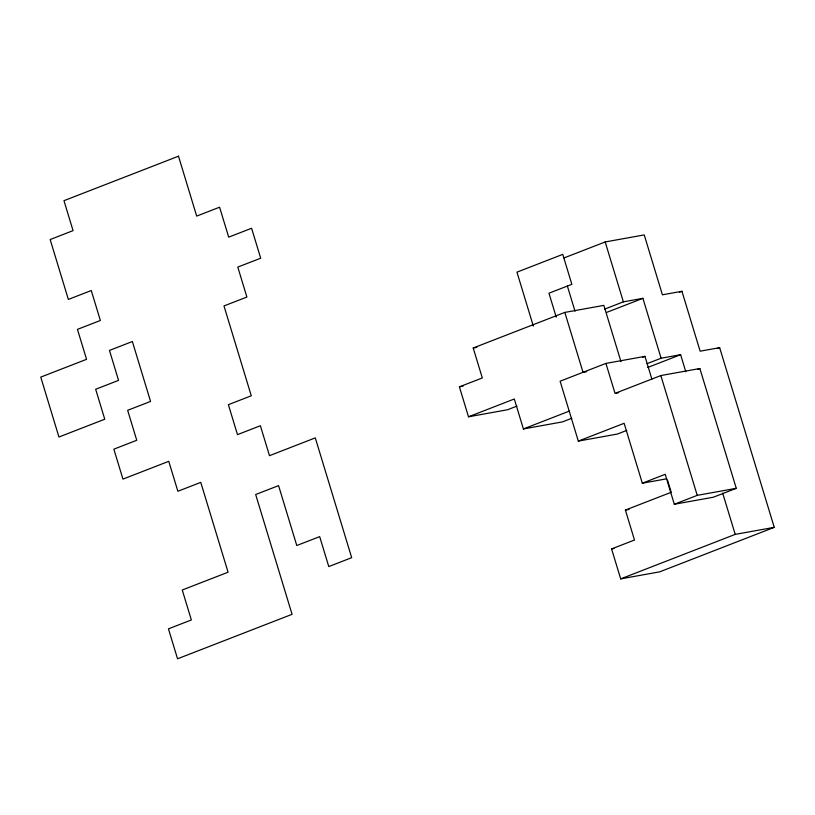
<?xml version="1.0" encoding="UTF-8"?>
<svg xmlns="http://www.w3.org/2000/svg" width="815" height="815" viewBox="0 0 815 815"><rect width="100%" height="100%" fill="white"/><g stroke="black" fill="none" stroke-linecap="round" stroke-linejoin="round"><path stroke-width="1.22" d="M564.072 257.917L605.188 241.953L644.227 234.914L662.422 294.806L681.941 291.291L700.136 351.184L719.655 347.659L774.25 527.346L659.722 571.835L620.684 578.874L611.586 548.923L634.498 540.029L625.39 510.078L671.203 492.291L667.526 480.188M516.934 406.094L507.541 409.751L468.503 416.791L459.395 386.84L482.307 377.946L473.209 347.995L564.826 312.41L603.864 305.37L620.969 361.666M604.587 309.15L623.383 301.845L642.903 298.331L661.097 358.223L680.617 354.698L685.782 371.701M606.492 312.471L642.903 298.331M679.588 292.198L681.941 291.291M468.503 416.791L514.306 398.993L523.403 428.945L562.442 421.905L571.845 418.248M651.878 379.128L644.96 356.369L605.922 363.409L560.119 381.206L578.314 441.098L617.352 434.059L626.745 430.412M642.678 357.255L644.96 356.369M647.008 363.694L661.097 358.223M647.731 367.473L680.617 354.698M717.312 348.576L719.655 347.659M523.403 428.945L569.216 411.147M578.314 441.098L624.127 423.301L642.322 483.203L665.223 474.299L674.321 504.251L713.359 497.211L736.271 488.317L699.871 368.523L660.833 375.562L615.03 393.36L605.922 363.409M697.528 369.44L699.871 368.523M674.321 504.251L697.232 495.357L736.271 488.317M620.684 578.874L735.212 534.385L774.25 527.346M473.209 347.995L476.867 347.333M459.395 386.84L463.063 386.178M586.678 371.65L583.02 372.302L564.826 312.41M616.242 393.136L618.687 392.698M642.322 483.203L666.721 478.802M625.39 510.078L629.058 509.416M611.586 548.923L614.031 548.485M722.671 493.106L735.212 534.385M660.833 375.562L697.232 495.357M605.188 241.953L623.383 301.845M567.383 286.096L575.023 311.259M556.238 317.167L548.953 293.217L571.855 284.313L562.758 254.372L516.955 272.159L533.326 326.071M178.495 156.205L63.967 200.684L73.065 230.635L50.163 239.529L68.358 299.421L91.27 290.527L100.367 320.478L77.456 329.372L86.563 359.323L40.75 377.111L58.945 437.013L104.758 419.216L95.661 389.264L118.562 380.371L109.465 350.419L132.366 341.526L150.561 401.418L127.66 410.322L136.757 440.263L113.856 449.167L122.953 479.108L168.766 461.321L177.864 491.262L200.765 482.368L228.068 572.212L182.254 590.009L191.352 619.95L168.45 628.854L177.548 658.795L292.065 614.316L255.676 494.522L278.577 485.628L296.782 545.52L319.684 536.627L328.781 566.578L351.683 557.674L315.293 437.889L269.48 455.677L260.382 425.736L237.481 434.629L228.383 404.678L251.285 395.784L223.982 305.941L246.894 297.047L237.797 267.096L260.698 258.202L251.601 228.251L228.689 237.145L219.592 207.204L196.69 216.097L178.495 156.205"/></g></svg>
